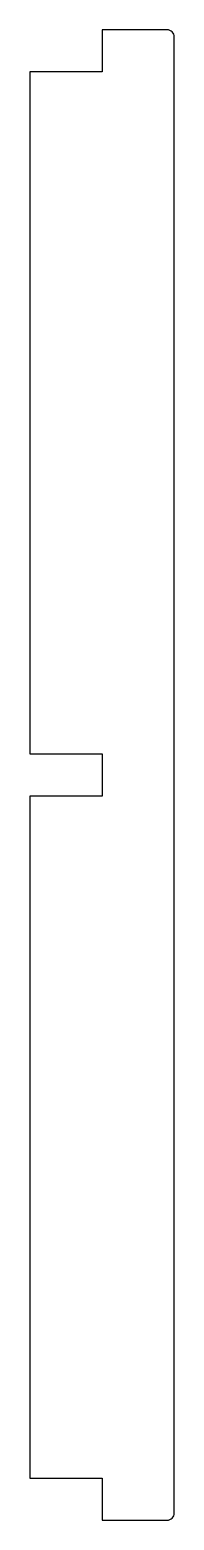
# Model space of a CAD drawing. Header units: millimetres. Extents: x -10 to 0, y 0 to 103.
import ezdxf

# ---------------------------------------------------------------- set-up
doc = ezdxf.new("R2010")
doc.units = ezdxf.units.MM

msp = doc.modelspace()

# ---------------------------------------------------------------- linework, layer by layer
msp.add_lwpolyline([(0, 102.4, 0.414214), (-0.5, 102.9), (-5, 102.9), (-5, 100), (-10, 100), (-10, 52.9), (-5, 52.9), (-5, 50), (-10, 50), (-10, 2.9), (-5, 2.9), (-5, 0), (-0.5, 0, 0.414214), (0, 0.5)], format="xyb", close=True)

doc.saveas('drawing.dxf')
